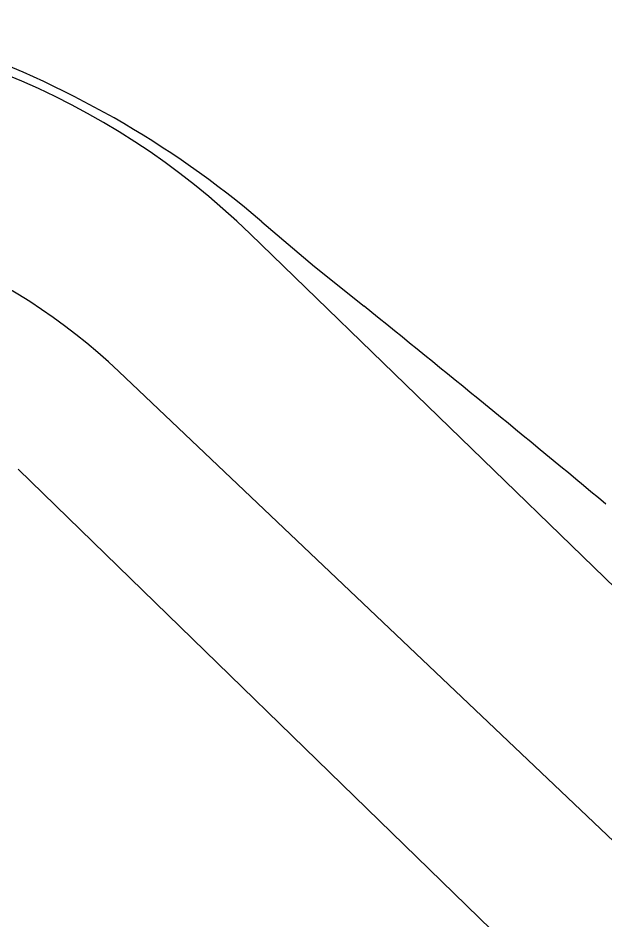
# Model space of a CAD drawing. Extents: x 413 to 494, y 628 to 766.
# Drawn here: x 458.996 to 461.312, y 646.752 to 650.306 of the extents above; entities that cross this region are included whole.
import ezdxf

# ---------------------------------------------------------------- set-up
doc = ezdxf.new("R2010")
doc.units = 0
doc.header["$MEASUREMENT"] = 0
doc.layers.add('1', color=4, linetype='Continuous')
doc.layers.add('BDIM_CYAN', color=4, linetype='Continuous')

# ---------------------------------------------------------------- blocks, each defined once
blk = doc.blocks.new('2018 BEAM (110V)')
at = {"layer": 'BDIM_CYAN'}
for p, q in [((46.5277, 5.9959), (49.0057, 3.5928)), ((49.2513, 2.3777), (46.0107, 5.454)), ((45.6133, 5.0702), (49.3706, 1.4163))]:
    blk.add_line(p, q, dxfattribs=at)
at = {"layer": 'BDIM_CYAN', "flags": 128}
blk.add_lwpolyline([(46.5739, 6.0436), (46.7812, 5.8676), (46.976, 5.7112)], dxfattribs=at)
at = {"layer": 'BDIM_CYAN'}
for centre, radius, start, end in [((44.4307, 3.8333), 3.0123, 45.8817, 90.0244), ((44.1038, 3.1406), 3.8118, 49.6059, 71.036), ((44.3951, 3.7531), 2.346, 46.4735, 89.9827), ((-5.4778, -59.3962), 83.6085, 50.300067, 51.143329)]:
    blk.add_arc(centre, radius, start, end, dxfattribs=at)

msp = doc.modelspace()

# ---------------------------------------------------------------- block references
at = {"layer": '1'}
msp.add_blockref('2018 BEAM (110V)', (413.383, 643.4604), dxfattribs=at)

doc.saveas('drawing.dxf')
